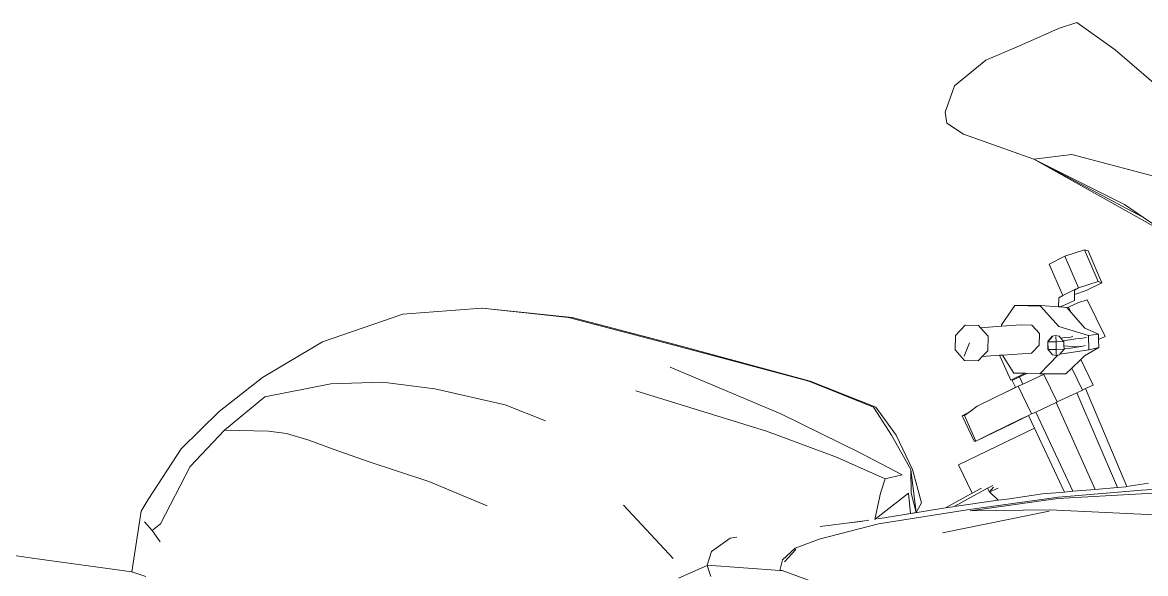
# Model space of a CAD drawing. Header units: inches. Extents: x 1987 to 3775, y 142 to 1299.
# Drawn here: x 2535.61 to 2567.93, y 382.21 to 398.07 of the extents above; entities that cross this region are included whole.
import ezdxf

# ---------------------------------------------------------------- set-up
doc = ezdxf.new("R2010")
doc.units = ezdxf.units.IN
doc.header["$MEASUREMENT"] = 0
doc.layers.add('CAR', color=173, linetype='Continuous', lineweight=13)

# ---------------------------------------------------------------- blocks, each defined once
blk = doc.blocks.new('r')
at = {"layer": 'CAR'}
for p, q in [((45.575, 46.273), (45.051, 46.099)), ((46.677, 45.485), (45.575, 46.273)), ((45.051, 46.099), (43.99, 45.629)), ((43.99, 45.629), (42.955, 45.19)), ((47.919, 44.418), (46.677, 45.485)), ((42.955, 45.19), (42.052, 44.451)), ((42.052, 44.451), (41.788, 43.695)), ((41.788, 43.695), (41.832, 43.376)), ((41.832, 43.376), (42.315, 43.057)), ((42.315, 43.057), (44.341, 42.337)), ((45.434, 42.472), (44.341, 42.337)), ((44.341, 42.337), (46.95, 41.031)), ((44.341, 42.337), (48.258, 40.139)), ((47.498, 40.657), (44.341, 42.337)), ((48.909, 41.549), (45.434, 42.472)), ((46.95, 41.031), (47.498, 40.657)), ((47.498, 40.657), (48.258, 40.139)), ((44.779, 39.317), (45.231, 39.543)), ((45.231, 39.543), (45.793, 39.732)), ((45.231, 39.543), (45.625, 38.63)), ((45.793, 39.732), (45.902, 39.695)), ((46.187, 38.819), (45.793, 39.732)), ((46.296, 38.782), (45.902, 39.695)), ((45.171, 38.41), (44.779, 39.317)), ((45.625, 38.63), (46.187, 38.819)), ((46.296, 38.782), (45.844, 38.557)), ((46.187, 38.819), (46.296, 38.782)), ((45.171, 38.41), (45.504, 38.577)), ((45.504, 38.577), (45.625, 38.63)), ((45.505, 38.57), (45.504, 38.577)), ((45.505, 38.57), (45.625, 38.63)), ((45.507, 38.443), (45.505, 38.57)), ((45.844, 38.557), (45.507, 38.443)), ((45.055, 38.351), (45.051, 38.09)), ((45.055, 38.351), (45.171, 38.41)), ((45.1, 38.087), (45.26, 38.158)), ((45.26, 38.158), (45.511, 38.266)), ((45.334, 38.078), (45.609, 38.199)), ((45.511, 38.266), (45.507, 38.443)), ((45.609, 38.199), (45.869, 38.287)), ((45.869, 38.287), (46.395, 37.234)), ((26.184, 37.88), (23.868, 37.081)), ((28.458, 38.046), (26.184, 37.88)), ((28.458, 38.046), (28.46, 38.046)), ((30.949, 37.781), (28.46, 38.046)), ((31.054, 37.781), (28.46, 38.046)), ((43.411, 37.568), (43.79, 38.122)), ((44.539, 38.128), (43.79, 38.122)), ((43.79, 38.122), (44.535, 38.103)), ((44.535, 38.103), (45.055, 37.521)), ((44.539, 38.128), (45.051, 38.09)), ((45.051, 38.09), (45.1, 38.087)), ((45.1, 38.087), (45.284, 38.073)), ((45.284, 38.073), (45.295, 38.06)), ((45.295, 38.06), (45.334, 38.078)), ((45.295, 38.06), (45.414, 37.923)), ((45.334, 38.078), (45.414, 37.923)), ((45.414, 37.923), (45.804, 37.472)), ((34.056, 36.964), (30.949, 37.781)), ((34.158, 36.964), (31.054, 37.781)), ((42.082, 37.267), (42.361, 37.556)), ((42.361, 37.556), (42.749, 37.546)), ((42.749, 37.546), (42.802, 37.487)), ((43.41, 37.529), (42.802, 37.487)), ((43.41, 37.529), (43.411, 37.568)), ((43.975, 37.568), (43.41, 37.529)), ((44.283, 37.56), (43.975, 37.568)), ((44.498, 37.319), (44.283, 37.56)), ((45.055, 37.521), (45.913, 37.267)), ((42.077, 36.849), (42.082, 37.267)), ((42.802, 37.487), (43.02, 37.243)), ((43.02, 37.243), (43.014, 36.824)), ((44.493, 36.987), (44.498, 37.319)), ((44.745, 37.078), (44.874, 37.238)), ((44.772, 37.127), (44.871, 37.241)), ((44.871, 37.241), (44.967, 37.263)), ((45.061, 37.244), (44.967, 37.263)), ((44.971, 37.238), (44.979, 37.078)), ((45.061, 37.244), (45.065, 37.241)), ((45.115, 37.185), (45.065, 37.241)), ((45.231, 37.201), (45.115, 37.185)), ((45.187, 37.105), (45.115, 37.185)), ((45.399, 37.219), (45.231, 37.201)), ((45.463, 37.239), (45.399, 37.219)), ((45.742, 37.184), (45.549, 37.164)), ((45.851, 37.202), (45.742, 37.184)), ((46.198, 37.298), (45.804, 37.472)), ((45.913, 37.267), (46.198, 37.298)), ((45.918, 36.854), (45.913, 37.267)), ((46.201, 37.144), (46.198, 37.298)), ((46.395, 37.234), (46.201, 37.144)), ((23.868, 37.081), (22.144, 36.052)), ((37.868, 35.952), (34.056, 36.964)), ((37.905, 35.952), (34.158, 36.964)), ((42.348, 36.546), (42.077, 36.849)), ((42.335, 36.665), (42.49, 37.051)), ((44.272, 36.758), (44.493, 36.987)), ((44.737, 37.085), (44.755, 37.107)), ((44.74, 36.866), (44.737, 37.085)), ((44.745, 37.078), (44.737, 37.085)), ((44.88, 36.711), (44.74, 36.866)), ((44.749, 36.858), (44.74, 36.866)), ((44.749, 36.858), (44.745, 37.078)), ((44.979, 37.078), (44.745, 37.078)), ((44.983, 36.858), (44.749, 36.858)), ((44.88, 36.711), (44.749, 36.858)), ((44.772, 37.127), (44.755, 37.117)), ((44.755, 37.107), (44.755, 37.117)), ((44.755, 37.117), (44.763, 37.116)), ((44.755, 37.107), (44.763, 37.116)), ((44.763, 37.116), (44.772, 37.127)), ((45.204, 37.086), (44.979, 37.078)), ((44.979, 37.078), (44.983, 36.858)), ((44.983, 36.858), (44.98, 36.708)), ((45.208, 36.866), (44.983, 36.858)), ((45.084, 36.724), (45.208, 36.866)), ((45.918, 36.854), (45.084, 36.724)), ((45.549, 37.164), (45.187, 37.105)), ((45.204, 37.086), (45.187, 37.105)), ((45.206, 36.967), (45.204, 37.086)), ((45.206, 36.967), (45.553, 36.939)), ((45.208, 36.882), (45.206, 36.967)), ((45.236, 36.882), (45.208, 36.882)), ((45.208, 36.866), (45.208, 36.882)), ((45.404, 36.9), (45.236, 36.882)), ((45.746, 36.96), (45.404, 36.9)), ((45.553, 36.939), (45.746, 36.96)), ((45.746, 36.96), (45.812, 36.971)), ((45.793, 36.678), (46.205, 36.915)), ((46.205, 36.915), (45.918, 36.854)), ((46.205, 36.915), (46.201, 37.144)), ((42.736, 36.536), (42.348, 36.546)), ((42.856, 36.66), (42.736, 36.536)), ((43.014, 36.824), (42.856, 36.66)), ((42.856, 36.66), (43.352, 36.695)), ((43.352, 36.695), (43.441, 36.701)), ((43.352, 36.695), (43.676, 35.982)), ((43.441, 36.701), (44.272, 36.758)), ((43.765, 36.183), (43.441, 36.701)), ((45.029, 36.701), (44.51, 36.163)), ((44.88, 36.711), (44.883, 36.708)), ((44.977, 36.689), (44.883, 36.708)), ((44.977, 36.689), (45.029, 36.701)), ((45.029, 36.701), (45.073, 36.711)), ((45.073, 36.711), (45.084, 36.724)), ((45.688, 36.575), (45.435, 36.327)), ((45.793, 36.678), (45.688, 36.575)), ((46.044, 35.836), (45.688, 36.575)), ((37.054, 35.005), (33.875, 36.354)), ((45.435, 36.327), (45.259, 36.155)), ((45.435, 36.327), (45.74, 35.694)), ((22.144, 36.052), (20.892, 35.079)), ((24.111, 35.875), (22.209, 35.496)), ((25.593, 35.924), (24.111, 35.875)), ((27.1, 35.724), (25.593, 35.924)), ((39.727, 35.199), (37.868, 35.952)), ((39.791, 35.199), (37.905, 35.952)), ((44.091, 36.174), (43.676, 35.982)), ((43.922, 36.076), (43.718, 35.971)), ((43.718, 35.971), (43.81, 35.775)), ((44.091, 36.174), (43.765, 36.183)), ((44.137, 36.173), (43.922, 36.076)), ((43.922, 36.076), (44.022, 35.861)), ((44.022, 35.861), (44.62, 36.143)), ((44.137, 36.173), (44.091, 36.174)), ((44.51, 36.163), (44.137, 36.173)), ((44.51, 36.163), (44.611, 36.162)), ((44.611, 36.162), (44.62, 36.143)), ((44.611, 36.162), (44.66, 36.162)), ((44.62, 36.143), (44.624, 36.145)), ((44.624, 36.145), (44.66, 36.162)), ((44.624, 36.145), (45.008, 35.349)), ((44.66, 36.162), (45.259, 36.155)), ((29.128, 35.272), (27.1, 35.724)), ((36.648, 34.507), (32.887, 35.667)), ((42.708, 35.226), (43.588, 35.657)), ((43.588, 35.657), (43.603, 35.664)), ((43.603, 35.664), (43.81, 35.775)), ((43.603, 35.664), (43.815, 35.764)), ((43.81, 35.775), (43.815, 35.764)), ((43.815, 35.764), (43.892, 35.8)), ((43.892, 35.8), (44.022, 35.861)), ((43.892, 35.8), (44.275, 35.004)), ((45.577, 35.617), (45.008, 35.349)), ((45.74, 35.694), (45.577, 35.617)), ((45.577, 35.617), (46.749, 32.889)), ((45.825, 35.733), (45.74, 35.694)), ((46.044, 35.836), (45.825, 35.733)), ((45.825, 35.733), (47.013, 32.914)), ((22.209, 35.496), (21.051, 34.536)), ((30.291, 34.803), (29.128, 35.272)), ((44.982, 35.337), (44.396, 35.061)), ((45.008, 35.349), (44.982, 35.337)), ((44.982, 35.337), (46.105, 32.833)), ((20.892, 35.079), (19.802, 34.002)), ((39.345, 33.889), (37.054, 35.005)), ((40.245, 34.398), (39.727, 35.199)), ((40.38, 34.398), (39.791, 35.199)), ((42.274, 34.953), (42.51, 35.079)), ((42.274, 34.953), (42.347, 34.958)), ((42.618, 34.218), (42.274, 34.953)), ((42.347, 34.958), (42.51, 35.079)), ((42.347, 34.958), (42.674, 34.224)), ((42.51, 35.079), (42.708, 35.226)), ((44.19, 34.961), (43.725, 34.727)), ((44.189, 34.963), (43.972, 34.861)), ((44.275, 35.004), (44.189, 34.963)), ((44.189, 34.963), (44.19, 34.961)), ((44.19, 34.961), (44.36, 34.597)), ((44.396, 35.061), (44.275, 35.004)), ((44.396, 35.061), (45.461, 32.778)), ((42.171, 33.539), (44.36, 34.597)), ((42.674, 34.224), (43.725, 34.727)), ((43.972, 34.861), (43.092, 34.43)), ((44.36, 34.597), (45.22, 32.757)), ((21.051, 34.536), (20.059, 33.495)), ((22.311, 34.514), (21.051, 34.536)), ((22.831, 34.438), (22.311, 34.514)), ((23.476, 34.246), (22.831, 34.438)), ((38.662, 33.757), (36.648, 34.507)), ((40.797, 33.403), (40.245, 34.398)), ((40.85, 33.403), (40.38, 34.398)), ((43.092, 34.43), (42.674, 34.224)), ((19.802, 34.002), (18.857, 32.541)), ((24.176, 33.993), (23.476, 34.246)), ((25.183, 33.634), (24.176, 33.993)), ((42.674, 34.224), (42.618, 34.218)), ((26.933, 33.057), (25.183, 33.634)), ((40.056, 33.135), (38.662, 33.757)), ((40.548, 33.249), (39.345, 33.889)), ((20.059, 33.495), (19.21, 31.844)), ((40.812, 32.721), (40.797, 33.403)), ((40.797, 33.403), (40.957, 32.172)), ((41.105, 32.447), (40.85, 33.403)), ((42.171, 33.539), (42.565, 32.723)), ((28.604, 32.357), (26.933, 33.057)), ((39.928, 32.723), (40.056, 33.135)), ((40.056, 33.135), (40.548, 33.249)), ((47.635, 33.014), (47.013, 32.914)), ((39.759, 31.972), (39.928, 32.723)), ((39.769, 31.974), (40.736, 32.723)), ((40.79, 32.142), (40.736, 32.723)), ((40.957, 32.172), (40.812, 32.721)), ((42.565, 32.723), (41.797, 32.3)), ((43.001, 32.865), (42.047, 32.34)), ((42.836, 32.872), (42.565, 32.723)), ((43.001, 32.865), (43.157, 32.945)), ((43.061, 32.76), (43.001, 32.865)), ((43.061, 32.76), (43.18, 32.902)), ((43.061, 32.76), (43.31, 32.869)), ((43.314, 32.521), (43.061, 32.76)), ((44.585, 32.702), (43.567, 32.557)), ((45.22, 32.757), (44.585, 32.702)), ((47.441, 32.705), (45.027, 32.571)), ((47.45, 32.814), (45.045, 32.612)), ((45.461, 32.778), (45.22, 32.757)), ((46.105, 32.833), (45.461, 32.778)), ((46.749, 32.889), (46.105, 32.833)), ((46.983, 32.909), (46.749, 32.889)), ((47.013, 32.914), (46.983, 32.909)), ((48.08, 32.719), (47.441, 32.705)), ((48.069, 32.847), (47.45, 32.814)), ((18.857, 32.541), (18.653, 32.211)), ((33.965, 30.842), (32.535, 32.381)), ((40.957, 32.172), (41.105, 32.447)), ((42.004, 32.333), (41.797, 32.3)), ((42.047, 32.34), (42.004, 32.333)), ((43.314, 32.521), (42.047, 32.34)), ((45.045, 32.612), (42.419, 32.244)), ((42.504, 32.214), (45.027, 32.571)), ((43.567, 32.557), (43.314, 32.521)), ((18.653, 32.211), (18.385, 30.463)), ((40.516, 32.095), (39.845, 31.988)), ((42.419, 32.244), (39.865, 31.843)), ((41.797, 32.3), (40.516, 32.095)), ((40.516, 32.095), (40.79, 32.142)), ((40.79, 32.142), (40.957, 32.172)), ((41.715, 31.585), (44.777, 32.203)), ((44.797, 32.25), (42.504, 32.214)), ((47.221, 32.134), (44.797, 32.25)), ((48.234, 32.078), (47.221, 32.134)), ((18.966, 31.653), (18.747, 31.9)), ((19.21, 31.844), (18.966, 31.653)), ((39.865, 31.843), (38.162, 31.4)), ((38.187, 31.761), (38.873, 31.851)), ((38.873, 31.851), (39.469, 31.928)), ((39.357, 31.91), (38.873, 31.851)), ((39.469, 31.928), (39.357, 31.91)), ((39.469, 31.928), (39.593, 31.944)), ((18.966, 31.653), (19.202, 31.326)), ((35.061, 31.045), (35.6, 31.432)), ((35.79, 31.458), (35.6, 31.432)), ((38.162, 31.4), (37.468, 31.147)), ((15.587, 30.844), (13.734, 31.109)), ((34.937, 30.654), (35.061, 31.045)), ((37.468, 31.147), (37.111, 30.809)), ((37.485, 31.091), (37.16, 30.752)), ((37.485, 31.091), (37.468, 31.147)), ((18.385, 30.463), (15.587, 30.844)), ((37.111, 30.809), (37.034, 30.502)), ((18.407, 30.454), (18.385, 30.463)), ((18.385, 30.463), (18.406, 30.451)), ((18.406, 30.451), (18.496, 30.421)), ((18.496, 30.421), (18.782, 30.326)), ((34.116, 30.275), (34.934, 30.644)), ((34.934, 30.644), (34.935, 30.647)), ((35.003, 30.44), (34.934, 30.644)), ((34.935, 30.647), (34.937, 30.654)), ((34.935, 30.647), (35.003, 30.44)), ((37.034, 30.502), (34.937, 30.654)), ((35.041, 30.33), (35.003, 30.44)), ((37.101, 30.497), (37.034, 30.502)), ((39.36, 29.674), (37.101, 30.497))]:
    blk.add_line(p, q, dxfattribs=at)
blk = doc.blocks.new('*U22')
at = {"layer": 'CAR'}
blk.add_blockref('r', (4.432, -10), dxfattribs=at)

msp = doc.modelspace()

# ---------------------------------------------------------------- block references
at = {"layer": 'CAR'}
msp.add_blockref('*U22', (2515.94, 361.8), dxfattribs=at)

doc.saveas('drawing.dxf')
